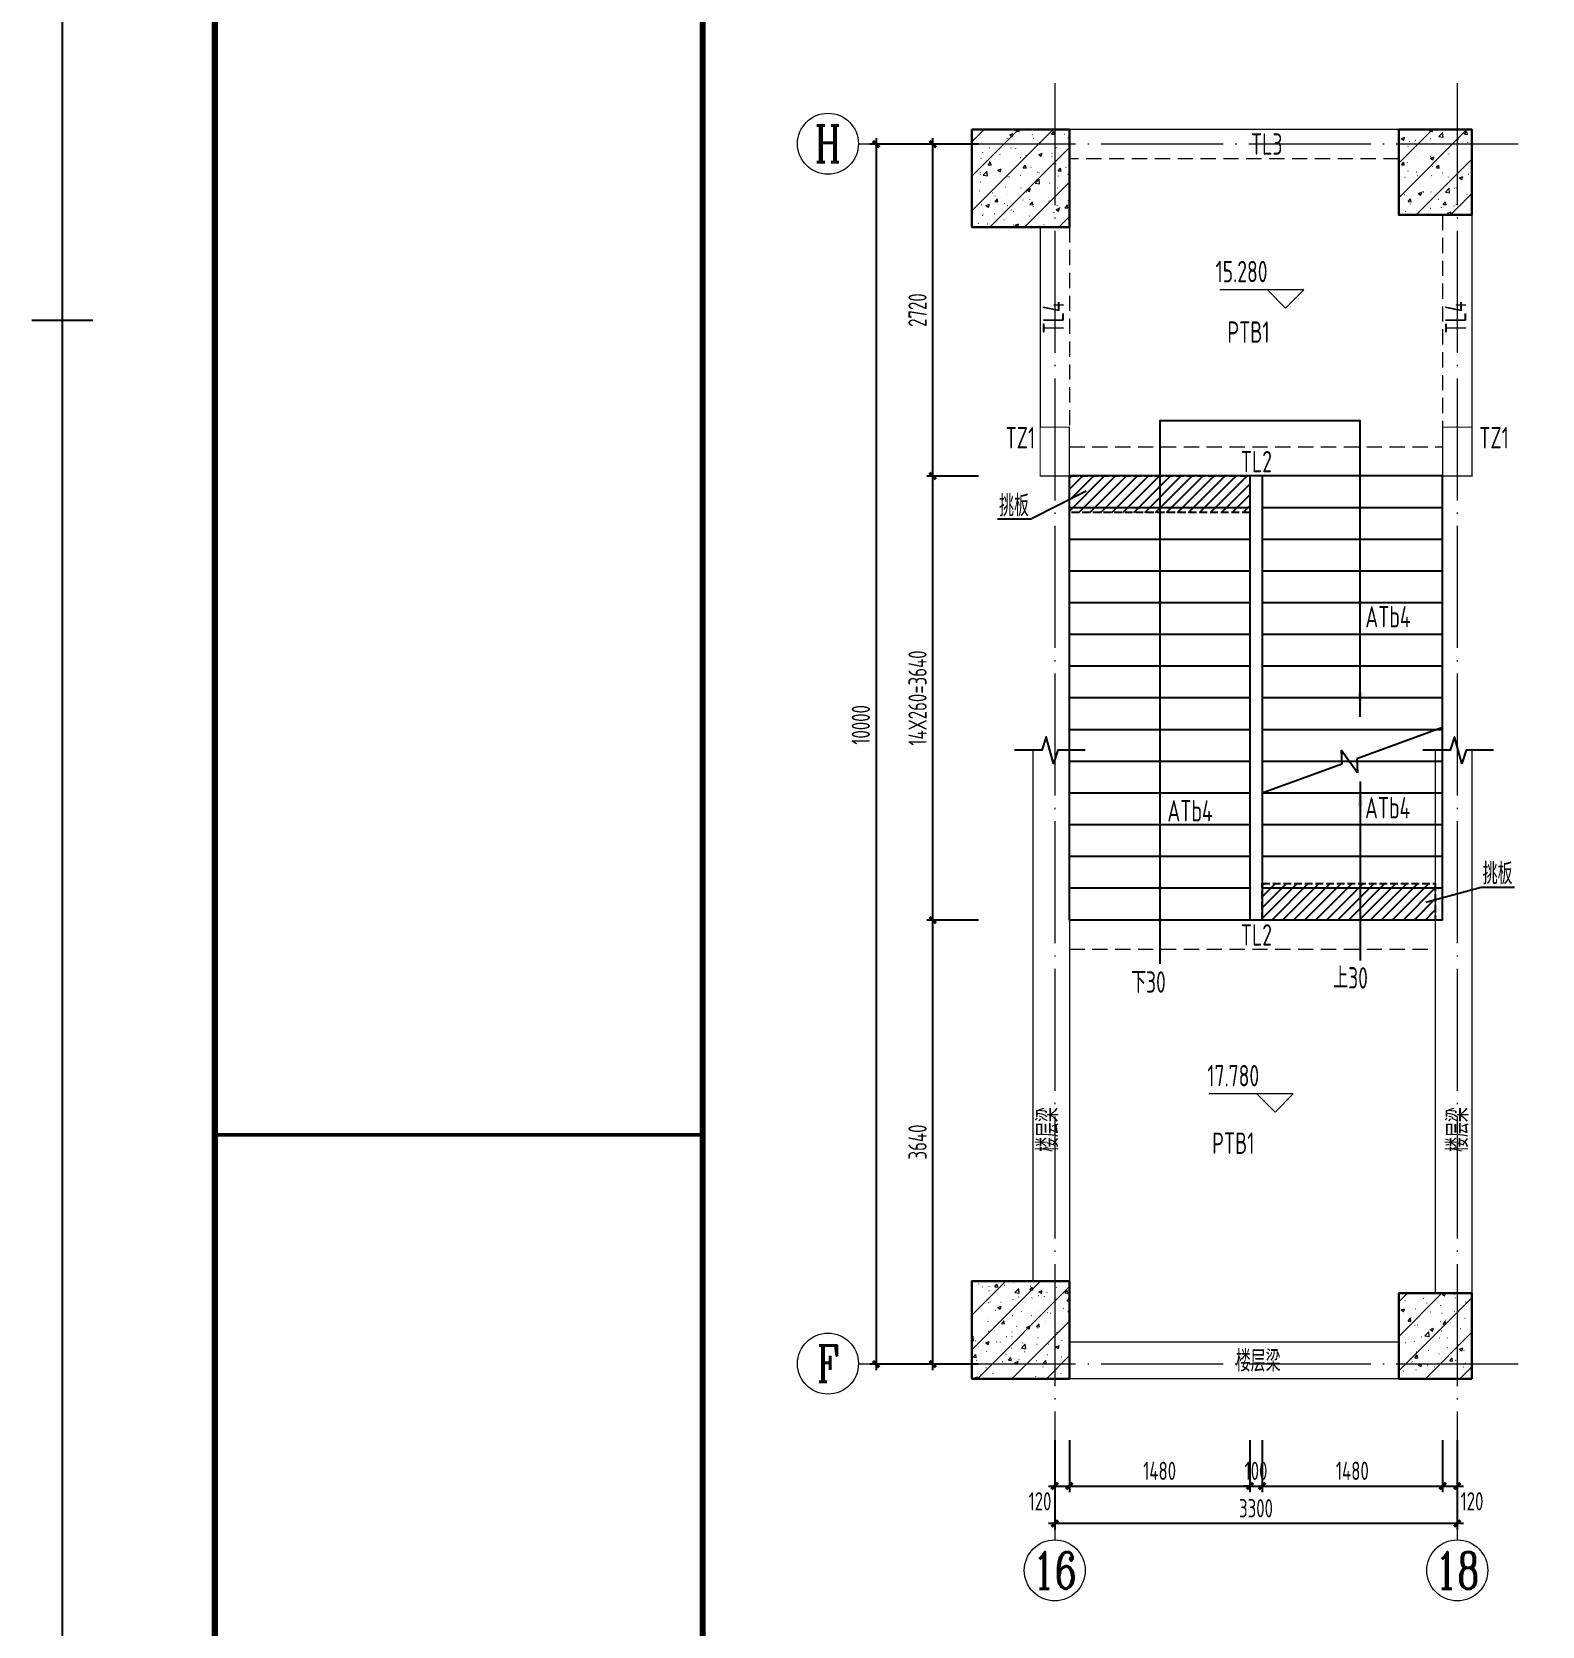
# Model space of a CAD drawing. Extents: x 56246 to 893198, y -950445 to -423535.
# Drawn here: x 486963 to 499346, y -491883 to -478814 of the extents above; entities that cross this region are included whole.
import ezdxf
from ezdxf.enums import TextEntityAlignment as Align

# ---------------------------------------------------------------- set-up
doc = ezdxf.new("R2010")
doc.units = 0
doc.header["$LTSCALE"] = 500
for name, pattern in [('CONTINOUS', [0]), ('DASH', [0.35, 0.25, -0.1]), ('DOTE', [2.42, 2, -0.2, 0.02, -0.2]), ('HIDDEN', [0.375, 0.25, -0.125])]:
    doc.linetypes.add(name, pattern=pattern)
for name, color, linetype, lineweight in [('0S-板-上层柱线', 6, 'Continuous', 18), ('0S-柱-线', 50, 'Continuous', 30), ('0S-梁-不可见', 4, 'HIDDEN', 18), ('0S-梁-线', 5, 'Continuous', 18), ('0S-楼梯-文字', 4, 'Continuous', 20), ('0S-轴线', 1, 'DOTE', 13), ('0S-轴线尺寸', 6, 'CONTINOUS', 18), ('0S-轴线编号', 6, 'CONTINOUS', 18), ('上层柱线', 6, 'Continuous', 18)]:
    doc.layers.add(name, color=color, linetype=linetype, lineweight=lineweight)
for name, color, linetype in [('PUB_DIM', 3, 'Continuous'), ('STAIR', 4, 'Continuous'), ('T-TK', 157, 'Continuous'), ('TEXT_LT', 90, 'Continuous'), ('THIN', 7, 'Continuous'), ('照明平面标注层', 111, 'Continuous')]:
    doc.layers.add(name, color=color, linetype=linetype)
doc.styles.add('TSSD_Axis', font='complex.shx', dxfattribs={"width": 0.7, "bigfont": 'hztxt.shx'})
doc.styles.add('TSSD_DIMENSION', font='tssdeng.shx', dxfattribs={"width": 0.7, "bigfont": 'Hztxt.shx'})
doc.styles.add('TSSD_Rein', font='Tssdeng.shx', dxfattribs={"width": 0.7, "bigfont": 'hztxt.shx'})
doc.dimstyles.new('TSSD_50_50', dxfattribs={"dimtxt": 150, "dimasz": 50, "dimexe": 50, "dimexo": 125, "dimgap": 50, "dimtad": 1, "dimdec": 0, "dimzin": 0, "dimdsep": 46, "dimtxsty": 'TSSD_DIMENSION', "dimblk": 'ARCHTICK', "dimblk1": 'ARCHTICK', "dimblk2": 'ARCHTICK', "dimcen": 0, "dimdle": 50, "dimclrt": 7, "dimadec": 0, "dimazin": 0, "dimtfac": 1, "dimtdec": 0, "dimtix": 1, "dimtmove": 2, "dimatfit": 3, "dimfxl": 1, "dimtolj": 1, "dimtzin": 0, "dimarcsym": 0})
pattern_1 = [(45, (50909.36, 38189.64), (-141.421356, 141.421356), []), (50, (50909.36, 38189.64), (286.90407, -25.10085), [30, -330]), (355, (50909.36, 38189.64), (-55.50053, 300.87685), [24, -264]), (100.4514, (50933.26, 38187.55), (231.40375, 275.77582), [25.49608, -280.45684]), (46.1842, (50909.36, 38269.64), (426.89642, -66.2076), [45, -495]), (96.6356, (50944.93, 38264.12), (373.86508, 389.64715), [38.24412, -420.6852]), (351.1842, (50909.36, 38269.64), (373.86478, 389.64744), [36, -396]), (21, (50949.36, 38249.64), (238.76282, -161.04756), [30, -330]), (326, (50949.36, 38249.64), (97.32613, 290.06002), [24, -264]), (71.4514, (50969.25, 38236.22), (336.08905, 129.0122), [25.49608, -280.45684]), (37.5, (50909.36, 38189.64), (4.863942, 133.157542), [2, -260.8, 2, -268, 2, -265]), (7.5, (50909.36, 38189.64), (105.227815, 157.764685), [2, -152.8, 2, -254.8, 2, -101]), (327.5, (50820.16, 38189.64), (213.528974, -9.021949), [2, -100, 2, -312, 2, -414]), (317.5, (50780.16, 38189.64), (233.27447, 40.041993), [2, -130, 2, -207.2, 2, -294])]

# ---------------------------------------------------------------- blocks, each defined once
blk = doc.blocks.new('A0-DWF')
at = {"layer": 'T-TK'}
for p, q in [((0, -84100), (0, 0)), ((118900, -84100), (118900, 0)), ((500, -42050), (0, -42050)), ((118900, -42050), (118400, -42050))]:
    blk.add_line(p, q, dxfattribs=at)
for points, const_width in [([(2500, -83100), (117900, -83100), (117900, -1000), (2500, -1000)], 100), ([(10500, -83100), (2500, -83100), (2500, -21700), (10500, -21700)], 100), ([(2500, -83100), (10500, -83100), (10500, -55400), (2500, -55400)], 60)]:
    blk.add_lwpolyline(points, close=True, dxfattribs=dict(at, const_width=const_width))
blk = doc.blocks.new('_ArchTick')
at = {"color": 0, "linetype": 'ByBlock', "const_width": 0.5}
blk.add_lwpolyline([(-0.53, -0.53), (0.53, 0.53)], dxfattribs=at)
blk = doc.blocks.new('*D881')
at = {"layer": '0S-轴线尺寸', "color": 0, "lineweight": -2, "transparency": 16777216}
for p, q in [((495350, -490360), (495350, -491092)), ((498650, -490360), (498650, -491092)), ((498700, -491042), (495300, -491042))]:
    blk.add_line(p, q, dxfattribs=at)
at = {"layer": 'Defpoints', "color": 0, "transparency": 16777216}
for p in [(495350, -490235), (498650, -490235), (495350, -491042)]:
    blk.add_point(p, dxfattribs=at)
at = {"layer": '0S-轴线尺寸', "color": 0, "lineweight": -2, "transparency": 16777216, "xscale": 50, "yscale": 50, "zscale": 50, "rotation": 180}
blk.add_blockref('_ArchTick', (495350, -491042), dxfattribs=at)
at = {"layer": '0S-轴线尺寸', "color": 0, "lineweight": -2, "transparency": 16777216, "xscale": 50, "yscale": 50, "zscale": 50}
blk.add_blockref('_ArchTick', (498650, -491042), dxfattribs=at)
at = {"layer": '0S-轴线尺寸', "color": 7, "transparency": 16777216, "insert": (497000, -490917), "char_height": 150, "attachment_point": 5, "style": 'TSSD_DIMENSION'}
blk.add_mtext('\\A1;3300', dxfattribs=at)
blk = doc.blocks.new('*D882')
at = {"layer": '0S-轴线尺寸', "color": 0, "lineweight": -2, "transparency": 16777216}
for p, q in [((494725, -479735), (493835, -479735)), ((493885, -479685), (493885, -489785)), ((494725, -489735), (493835, -489735))]:
    blk.add_line(p, q, dxfattribs=at)
at = {"layer": 'Defpoints', "color": 0, "transparency": 16777216}
for p in [(494850, -479735), (493885, -489735), (494850, -489735)]:
    blk.add_point(p, dxfattribs=at)
at = {"layer": '0S-轴线尺寸', "color": 0, "lineweight": -2, "transparency": 16777216, "xscale": 50, "yscale": 50, "zscale": 50}
for p, rotation in [((493885, -479735), 90), ((493885, -489735), 270)]:
    blk.add_blockref('_ArchTick', p, dxfattribs=dict(at, rotation=rotation))
at = {"layer": '0S-轴线尺寸', "color": 7, "transparency": 16777216, "insert": (493760, -484495), "char_height": 150, "attachment_point": 5, "rotation": 90, "style": 'TSSD_DIMENSION'}
blk.add_mtext('\\A1;10000', dxfattribs=at)
blk = doc.blocks.new('*D883')
at = {"layer": '0S-轴线尺寸', "color": 0, "lineweight": -2, "transparency": 16777216}
for p, q in [((497050, -490360), (497050, -490785)), ((498530, -490360), (498530, -490785)), ((497000, -490735), (498580, -490735))]:
    blk.add_line(p, q, dxfattribs=at)
at = {"layer": 'Defpoints', "color": 0, "transparency": 16777216}
for p in [(497050, -490235), (498530, -490235), (498530, -490735)]:
    blk.add_point(p, dxfattribs=at)
at = {"layer": '0S-轴线尺寸', "color": 0, "lineweight": -2, "transparency": 16777216, "xscale": 50, "yscale": 50, "zscale": 50, "rotation": 180}
blk.add_blockref('_ArchTick', (497050, -490735), dxfattribs=at)
at = {"layer": '0S-轴线尺寸', "color": 0, "lineweight": -2, "transparency": 16777216, "xscale": 50, "yscale": 50, "zscale": 50}
blk.add_blockref('_ArchTick', (498530, -490735), dxfattribs=at)
at = {"layer": '0S-轴线尺寸', "color": 7, "transparency": 16777216, "insert": (497790, -490610), "char_height": 150, "attachment_point": 5, "style": 'TSSD_DIMENSION'}
blk.add_mtext('\\A1;1480', dxfattribs=at)
blk = doc.blocks.new('*D884')
at = {"layer": '0S-轴线尺寸', "color": 0, "lineweight": -2, "transparency": 16777216}
for p, q in [((498530, -490360), (498530, -490785)), ((498650, -490360), (498650, -490785)), ((498480, -490735), (498700, -490735))]:
    blk.add_line(p, q, dxfattribs=at)
at = {"layer": 'Defpoints', "color": 0, "transparency": 16777216}
for p in [(498530, -490235), (498650, -490235), (498650, -490735)]:
    blk.add_point(p, dxfattribs=at)
at = {"layer": '0S-轴线尺寸', "color": 0, "lineweight": -2, "transparency": 16777216, "xscale": 50, "yscale": 50, "zscale": 50, "rotation": 180}
blk.add_blockref('_ArchTick', (498530, -490735), dxfattribs=at)
at = {"layer": '0S-轴线尺寸', "color": 0, "lineweight": -2, "transparency": 16777216, "xscale": 50, "yscale": 50, "zscale": 50}
blk.add_blockref('_ArchTick', (498650, -490735), dxfattribs=at)
at = {"layer": '0S-轴线尺寸', "color": 7, "transparency": 16777216, "insert": (498771, -490860), "char_height": 150, "attachment_point": 5, "style": 'TSSD_DIMENSION'}
blk.add_mtext('\\A1;120', dxfattribs=at)
blk = doc.blocks.new('_ARROW')
blk.add_solid([(0, 0), (-1, 0.1), (-1, -0.1)])
blk = doc.blocks.new('*D885')
at = {"layer": '0S-轴线尺寸', "color": 0, "lineweight": -2, "transparency": 16777216}
for p, q in [((494725, -486095), (494300, -486095)), ((494350, -489785), (494350, -486045)), ((494725, -489735), (494300, -489735))]:
    blk.add_line(p, q, dxfattribs=at)
at = {"layer": 'Defpoints', "color": 0, "transparency": 16777216}
for p in [(494350, -486095), (494850, -486095), (494850, -489735)]:
    blk.add_point(p, dxfattribs=at)
at = {"layer": '0S-轴线尺寸', "color": 0, "lineweight": -2, "transparency": 16777216, "xscale": 50, "yscale": 50, "zscale": 50}
for p, rotation in [((494350, -486095), 90), ((494350, -489735), 270)]:
    blk.add_blockref('_ArchTick', p, dxfattribs=dict(at, rotation=rotation))
at = {"layer": '0S-轴线尺寸', "color": 7, "transparency": 16777216, "insert": (494225, -487915), "char_height": 150, "attachment_point": 5, "rotation": 90, "style": 'TSSD_DIMENSION'}
blk.add_mtext('\\A1;3640', dxfattribs=at)
blk = doc.blocks.new('*D886')
at = {"layer": '0S-轴线尺寸', "color": 0, "lineweight": -2, "transparency": 16777216}
for p, q in [((496950, -490360), (496950, -490785)), ((497050, -490360), (497050, -490785)), ((496950, -490735), (496900, -490735)), ((496950, -490735), (497050, -490735)), ((497050, -490735), (497100, -490735))]:
    blk.add_line(p, q, dxfattribs=at)
at = {"layer": 'Defpoints', "color": 0, "transparency": 16777216}
for p in [(496950, -490235), (497050, -490235), (497050, -490735)]:
    blk.add_point(p, dxfattribs=at)
at = {"layer": '0S-轴线尺寸', "color": 0, "lineweight": -2, "transparency": 16777216, "xscale": 50, "yscale": 50, "zscale": 50}
blk.add_blockref('_ArchTick', (496950, -490735), dxfattribs=at)
at = {"layer": '0S-轴线尺寸', "color": 0, "lineweight": -2, "transparency": 16777216, "xscale": 50, "yscale": 50, "zscale": 50, "rotation": 180}
blk.add_blockref('_ArchTick', (497050, -490735), dxfattribs=at)
at = {"layer": '0S-轴线尺寸', "color": 7, "transparency": 16777216, "insert": (497000, -490610), "char_height": 150, "attachment_point": 5, "style": 'TSSD_DIMENSION'}
blk.add_mtext('\\A1;100', dxfattribs=at)
blk = doc.blocks.new('*D887')
at = {"layer": '0S-轴线尺寸', "color": 0, "lineweight": -2, "transparency": 16777216}
for p, q in [((495470, -490360), (495470, -490785)), ((496950, -490360), (496950, -490785)), ((495420, -490735), (497000, -490735))]:
    blk.add_line(p, q, dxfattribs=at)
at = {"layer": 'Defpoints', "color": 0, "transparency": 16777216}
for p in [(495470, -490235), (496950, -490235), (496950, -490735)]:
    blk.add_point(p, dxfattribs=at)
at = {"layer": '0S-轴线尺寸', "color": 0, "lineweight": -2, "transparency": 16777216, "xscale": 50, "yscale": 50, "zscale": 50, "rotation": 180}
blk.add_blockref('_ArchTick', (495470, -490735), dxfattribs=at)
at = {"layer": '0S-轴线尺寸', "color": 0, "lineweight": -2, "transparency": 16777216, "xscale": 50, "yscale": 50, "zscale": 50}
blk.add_blockref('_ArchTick', (496950, -490735), dxfattribs=at)
at = {"layer": '0S-轴线尺寸', "color": 7, "transparency": 16777216, "insert": (496210, -490610), "char_height": 150, "attachment_point": 5, "style": 'TSSD_DIMENSION'}
blk.add_mtext('\\A1;1480', dxfattribs=at)
blk = doc.blocks.new('*D888')
at = {"layer": '0S-轴线尺寸', "color": 0, "lineweight": -2, "transparency": 16777216}
for p, q in [((495350, -490360), (495350, -490785)), ((495470, -490360), (495470, -490785)), ((495300, -490735), (495520, -490735))]:
    blk.add_line(p, q, dxfattribs=at)
at = {"layer": 'Defpoints', "color": 0, "transparency": 16777216}
for p in [(495350, -490235), (495470, -490235), (495470, -490735)]:
    blk.add_point(p, dxfattribs=at)
at = {"layer": '0S-轴线尺寸', "color": 0, "lineweight": -2, "transparency": 16777216, "xscale": 50, "yscale": 50, "zscale": 50, "rotation": 180}
blk.add_blockref('_ArchTick', (495350, -490735), dxfattribs=at)
at = {"layer": '0S-轴线尺寸', "color": 0, "lineweight": -2, "transparency": 16777216, "xscale": 50, "yscale": 50, "zscale": 50}
blk.add_blockref('_ArchTick', (495470, -490735), dxfattribs=at)
at = {"layer": '0S-轴线尺寸', "color": 7, "transparency": 16777216, "insert": (495229, -490860), "char_height": 150, "attachment_point": 5, "style": 'TSSD_DIMENSION'}
blk.add_mtext('\\A1;120', dxfattribs=at)
blk = doc.blocks.new('*D889')
at = {"layer": '0S-轴线尺寸', "color": 0, "lineweight": -2, "transparency": 16777216}
for p, q in [((494725, -479735), (494300, -479735)), ((494350, -482505), (494350, -479685)), ((494725, -482455), (494300, -482455))]:
    blk.add_line(p, q, dxfattribs=at)
at = {"layer": 'Defpoints', "color": 0, "transparency": 16777216}
for p in [(494350, -479735), (494850, -479735), (494850, -482455)]:
    blk.add_point(p, dxfattribs=at)
at = {"layer": '0S-轴线尺寸', "color": 0, "lineweight": -2, "transparency": 16777216, "xscale": 50, "yscale": 50, "zscale": 50}
for p, rotation in [((494350, -479735), 90), ((494350, -482455), 270)]:
    blk.add_blockref('_ArchTick', p, dxfattribs=dict(at, rotation=rotation))
at = {"layer": '0S-轴线尺寸', "color": 7, "transparency": 16777216, "insert": (494225, -481095), "char_height": 150, "attachment_point": 5, "rotation": 90, "style": 'TSSD_DIMENSION'}
blk.add_mtext('\\A1;2720', dxfattribs=at)
blk = doc.blocks.new('*D890')
at = {"layer": '0S-轴线尺寸', "color": 0, "lineweight": -2, "transparency": 16777216}
for p, q in [((494725, -482455), (494300, -482455)), ((494350, -486145), (494350, -482405)), ((494725, -486095), (494300, -486095))]:
    blk.add_line(p, q, dxfattribs=at)
at = {"layer": 'Defpoints', "color": 0, "transparency": 16777216}
for p in [(494350, -482455), (494850, -482455), (494850, -486095)]:
    blk.add_point(p, dxfattribs=at)
at = {"layer": '0S-轴线尺寸', "color": 0, "lineweight": -2, "transparency": 16777216, "xscale": 50, "yscale": 50, "zscale": 50}
for p, rotation in [((494350, -482455), 90), ((494350, -486095), 270)]:
    blk.add_blockref('_ArchTick', p, dxfattribs=dict(at, rotation=rotation))
at = {"layer": '0S-轴线尺寸', "color": 7, "transparency": 16777216, "insert": (494225, -484275), "char_height": 150, "attachment_point": 5, "rotation": 90, "style": 'TSSD_DIMENSION'}
blk.add_mtext('\\A1;14X260=3640', dxfattribs=at)
blk = doc.blocks.new('ts_axno')
at = {"color": 0, "linetype": 'ByBlock', "lineweight": -2}
blk.add_circle((0, 0), 0.5, dxfattribs=at)
at = {"color": 0, "linetype": 'ByBlock', "lineweight": -2, "style": 'TSSD_Axis', "width": 0.7}
blk.add_attdef('A', text='', height=0.6, dxfattribs=at).set_placement((0, 0), align=Align.MIDDLE_CENTER)

msp = doc.modelspace()

# ---------------------------------------------------------------- hatches: boundary and pattern name
h = msp.add_hatch()
h.set_pattern_fill('ANSI31', color=256, scale=20)
h.set_pattern_definition([(45, (175677.13, -12363.795), (-44.9012806, 44.9012806), [])])
h.paths.add_polyline_path([(496950.2612, -482754.8128), (495470.2612, -482754.8128), (495470.2612, -482454.8128), (496950.2612, -482454.8128)])
h = msp.add_hatch()
h.set_pattern_fill('ANSI31', color=256, scale=20)
h.set_pattern_definition([(45, (177257.13, -15703.795), (-44.9012806, 44.9012806), [])])
h.paths.add_polyline_path([(498470.2612, -486094.8128), (497050.2612, -486094.8128), (497050.2612, -485794.8128), (498470.2612, -485794.8128)])
at = {"layer": '上层柱线'}
h = msp.add_hatch(dxfattribs=at)
h.set_pattern_fill('钢筋混凝土', color=256, scale=40, pattern_type=2)
h.set_pattern_definition(pattern_1)
h.paths.add_polyline_path([(495470.2612, -480414.8128), (495470.2612, -479614.8128), (494670.2612, -479614.8128), (494670.2612, -480414.8128)])
h = msp.add_hatch(dxfattribs=at)
h.set_pattern_fill('钢筋混凝土', color=256, scale=40, pattern_type=2)
h.set_pattern_definition(pattern_1)
h.paths.add_polyline_path([(498770.2612, -480314.8128), (498770.2612, -479614.8128), (498170.2612, -479614.8128), (498170.2612, -480314.8128)])
h = msp.add_hatch(dxfattribs=at)
h.set_pattern_fill('钢筋混凝土', color=256, scale=40, pattern_type=2)
h.set_pattern_definition([(45, (50909.36, 38469.64), (-141.421356, 141.421356), []), (50, (50909.36, 38469.64), (286.90407, -25.10085), [30, -330]), (355, (50909.36, 38469.64), (-55.50053, 300.87685), [24, -264]), (100.4514, (50933.26, 38467.55), (231.40375, 275.77582), [25.49608, -280.45684]), (46.1842, (50909.36, 38549.64), (426.89642, -66.2076), [45, -495]), (96.6356, (50944.93, 38544.12), (373.86508, 389.64715), [38.24412, -420.6852]), (351.1842, (50909.36, 38549.64), (373.86478, 389.64744), [36, -396]), (21, (50949.36, 38529.64), (238.76282, -161.04756), [30, -330]), (326, (50949.36, 38529.64), (97.32613, 290.06002), [24, -264]), (71.4514, (50969.25, 38516.22), (336.08905, 129.0122), [25.49608, -280.45684]), (37.5, (50909.36, 38469.64), (4.863942, 133.157542), [2, -260.8, 2, -268, 2, -265]), (7.5, (50909.36, 38469.64), (105.227815, 157.764685), [2, -152.8, 2, -254.8, 2, -101]), (327.5, (50820.16, 38469.64), (213.528974, -9.021949), [2, -100, 2, -312, 2, -414]), (317.5, (50780.16, 38469.64), (233.27447, 40.041993), [2, -130, 2, -207.2, 2, -294])])
h.paths.add_polyline_path([(495470.2612, -489854.8148), (495470.2612, -489054.8148), (494670.2612, -489054.8148), (494670.2612, -489854.8148)])
h = msp.add_hatch(dxfattribs=at)
h.set_pattern_fill('钢筋混凝土', color=256, scale=40, pattern_type=2)
h.set_pattern_definition(pattern_1)
h.paths.add_polyline_path([(498770.2612, -489854.8148), (498770.2612, -489154.8148), (498170.2612, -489154.8148), (498170.2612, -489854.8148)])

# ---------------------------------------------------------------- linework, layer by layer
at = {"linetype": 'DASH', "ltscale": 0.5}
for points in [[(496950.2612, -482754.8128), (495470.2612, -482754.8128), (495470.2612, -482454.8128), (496950.2612, -482454.8128)], [(498470.2612, -486094.8128), (497050.2612, -486094.8128), (497050.2612, -485794.8128), (498470.2612, -485794.8128)]]:
    msp.add_lwpolyline(points, close=True, dxfattribs=at)
at = {"layer": '0S-板-上层柱线', "const_width": 10}
for points in [[(495230.2612, -482054.8128), (495470.2612, -482054.8128), (495470.2612, -482454.8128), (495230.2612, -482454.8128)], [(498530.2612, -482054.8128), (498770.2612, -482054.8128), (498770.2612, -482454.8128), (498530.2612, -482454.8128)]]:
    msp.add_lwpolyline(points, close=True, dxfattribs=at)
at = {"layer": '0S-柱-线'}
for points in [[(495470.2612, -480414.8128), (495470.2612, -479614.8128), (494670.2612, -479614.8128), (494670.2612, -480414.8128)], [(498770.2612, -480314.8128), (498770.2612, -479614.8128), (498170.2612, -479614.8128), (498170.2612, -480314.8128)], [(495470.2612, -489854.8148), (495470.2612, -489054.8148), (494670.2612, -489054.8148), (494670.2612, -489854.8148)], [(498770.2612, -489854.8148), (498770.2612, -489154.8148), (498170.2612, -489154.8148), (498170.2612, -489854.8148)]]:
    msp.add_lwpolyline(points, close=True, dxfattribs=at)
at = {"layer": '0S-梁-不可见'}
for p, q in [((498170.2612, -479854.8128), (495470.2612, -479854.8128)), ((498530.2612, -480314.8128), (498530.2612, -482054.8128)), ((495470.2612, -480414.8128), (495470.2612, -482054.8128)), ((495470.2612, -482214.8128), (498530.2612, -482214.8128)), ((495470.2612, -486334.8128), (498470.2612, -486334.8128))]:
    msp.add_line(p, q, dxfattribs=at)
at = {"layer": '0S-梁-线'}
for p, q in [((498170.2612, -479614.8128), (495470.2612, -479614.8128)), ((498770.2612, -480314.8128), (498770.2612, -482054.8128)), ((495230.2612, -480414.8128), (495230.2612, -482054.8128)), ((495470.2612, -482454.8128), (498530.2612, -482454.8128)), ((495170.2612, -484702.6685), (495170.2612, -489054.8148)), ((495470.2612, -484702.6685), (495470.2612, -489054.8148)), ((498470.2612, -484702.6685), (498470.2612, -489154.8148)), ((498770.2612, -484702.6685), (498770.2612, -489154.8148)), ((495470.2612, -486094.8128), (498470.2612, -486094.8128)), ((498170.2612, -489554.8128), (495470.2612, -489554.8128)), ((498170.2612, -489854.8128), (495470.2612, -489854.8128))]:
    msp.add_line(p, q, dxfattribs=at)
at = {"layer": '0S-楼梯-文字'}
for p, q in [((497243.163, -480928.8921), (496703.163, -480928.8921)), ((497093.163, -480928.8921), (497243.163, -481078.8921)), ((497393.163, -480928.8921), (497093.163, -480928.8921)), ((497243.163, -481078.8921), (497393.163, -480928.8921)), ((497156.0267, -487520.5576), (496616.0267, -487520.5576)), ((497006.0267, -487520.5576), (497156.0267, -487670.5576)), ((497306.0267, -487520.5576), (497006.0267, -487520.5576)), ((497156.0267, -487670.5576), (497306.0267, -487520.5576))]:
    msp.add_line(p, q, dxfattribs=at)
at = {"layer": '0S-轴线'}
for p, q in [((495350.2612, -479234.8128), (495350.2612, -490234.8128)), ((498650.2612, -479234.8128), (498650.2612, -490234.8128)), ((499150.2612, -479734.8128), (494850.2612, -479734.8128)), ((499150.2612, -489734.8128), (494850.2612, -489734.8128))]:
    msp.add_line(p, q, dxfattribs=at)
at = {"layer": '0S-轴线尺寸'}
for p, q in [((495350.2612, -490234.8128), (495350.2612, -491176.3969)), ((498650.2612, -490234.8128), (498650.2612, -491176.3969))]:
    msp.add_line(p, q, dxfattribs=at)
at = {"layer": '0S-轴线编号'}
for p, q in [((494850.2612, -479734.8128), (493740.5953, -479734.8128)), ((494850.2612, -489734.8128), (493740.5953, -489734.8128))]:
    msp.add_line(p, q, dxfattribs=at)
at = {"layer": 'PUB_DIM'}
for points in [[(497854.8053, -484430.1946), (497854.8053, -482002.9731), (496210.2612, -482002.9731), (496210.2612, -486453.1298)], [(497854.8053, -484959.4265), (497854.8053, -486425.5784)]]:
    msp.add_lwpolyline(points, dxfattribs=at)
at = {"layer": 'STAIR'}
for p, q in [((496950.2612, -482454.8128), (495470.2612, -482454.8128)), ((495470.2612, -486094.8128), (495470.2612, -482454.8128)), ((497050.2612, -482454.8128), (496950.2612, -482454.8128)), ((496950.2612, -482454.8128), (496950.2612, -486094.8128)), ((497050.2612, -482454.8128), (497050.2612, -486094.8128)), ((498530.2612, -482454.8128), (497050.2612, -482454.8128)), ((498530.2612, -486094.8128), (498530.2612, -482454.8128)), ((496950.2612, -482714.8128), (495470.2612, -482714.8128)), ((498530.2612, -482714.8128), (497050.2612, -482714.8128)), ((496950.2612, -482974.8128), (495470.2612, -482974.8128)), ((498530.2612, -482974.8128), (497050.2612, -482974.8128)), ((496950.2612, -483234.8128), (495470.2612, -483234.8128)), ((498530.2612, -483234.8128), (497050.2612, -483234.8128)), ((496950.2612, -483494.8128), (495470.2612, -483494.8128)), ((498530.2612, -483494.8128), (497050.2612, -483494.8128)), ((496950.2612, -483754.8128), (495470.2612, -483754.8128)), ((498530.2612, -483754.8128), (497050.2612, -483754.8128)), ((496950.2612, -484014.8128), (495470.2612, -484014.8128)), ((498530.2612, -484014.8128), (497050.2612, -484014.8128)), ((496950.2612, -484274.8128), (495470.2612, -484274.8128)), ((498530.2612, -484274.8128), (497050.2612, -484274.8128)), ((496950.2612, -484534.8128), (495470.2612, -484534.8128)), ((498530.2612, -484534.8128), (497050.2612, -484534.8128)), ((498530.2612, -484516.631), (497826.3478, -484772.5995)), ((497831.0468, -484887.9378), (497699.4757, -484701.6878)), ((497699.4757, -484701.6878), (497704.1746, -484817.0261)), ((496950.2612, -484794.8128), (495470.2612, -484794.8128)), ((498530.2612, -484794.8128), (497050.2612, -484794.8128)), ((497704.1746, -484817.0261), (497050.2612, -485054.8128)), ((497826.3478, -484772.5995), (497831.0468, -484887.9378)), ((496950.2612, -485054.8128), (495470.2612, -485054.8128)), ((498530.2612, -485054.8128), (497050.2612, -485054.8128)), ((496950.2612, -485314.8128), (495470.2612, -485314.8128)), ((498530.2612, -485314.8128), (497050.2612, -485314.8128)), ((496950.2612, -485574.8128), (495470.2612, -485574.8128)), ((498530.2612, -485574.8128), (497050.2612, -485574.8128)), ((496950.2612, -485834.8128), (495470.2612, -485834.8128)), ((498530.2612, -485834.8128), (497050.2612, -485834.8128)), ((496950.2612, -486094.8128), (495470.2612, -486094.8128)), ((497050.2612, -486094.8128), (496950.2612, -486094.8128)), ((498530.2612, -486094.8128), (497050.2612, -486094.8128))]:
    msp.add_line(p, q, dxfattribs=at)
at = {"layer": 'TEXT_LT'}
for points in [[(495608.1932, -482580.605), (495153.5289, -482809.7834), (494881.5756, -482809.7834)], [(498392.3293, -485949.5748), (498846.9935, -485825.7639), (499118.9468, -485825.7639)]]:
    msp.add_lwpolyline(points, dxfattribs=at)
at = {"layer": 'THIN'}
for points in [[(495598.9063, -484702.6685), (495373.9063, -484702.6685), (495338.9063, -484812.6685), (495278.9063, -484592.6685), (495243.9063, -484702.6685), (495018.9063, -484702.6685)], [(498946.8839, -484702.6685), (498721.8839, -484702.6685), (498686.8839, -484812.6685), (498626.8839, -484592.6685), (498591.8839, -484702.6685), (498366.8839, -484702.6685)]]:
    msp.add_lwpolyline(points, dxfattribs=at)
at = {"layer": '上层柱线'}
for points in [[(498770.2612, -480314.8128), (498770.2612, -479614.8128), (498170.2612, -479614.8128), (498170.2612, -480314.8128)], [(498770.2612, -489854.8148), (498770.2612, -489154.8148), (498170.2612, -489154.8148), (498170.2612, -489854.8148)]]:
    msp.add_lwpolyline(points, close=True, dxfattribs=at)

# ---------------------------------------------------------------- block references
at = {"layer": '0S-轴线编号'}
ref = msp.add_blockref('ts_axno', (493490.6187, -479731.3912), dxfattribs=dict(at, xscale=500, yscale=500, zscale=500))
ref.add_attrib('18', 'H', dxfattribs={"height": 300, "style": 'TSSD_Axis', "width": 0.7}).set_placement((493490.6187, -479731.3912), align=Align.MIDDLE_CENTER)
ref = msp.add_blockref('ts_axno', (493490.6187, -489731.3912), dxfattribs=dict(at, xscale=500, yscale=500, zscale=500))
ref.add_attrib('18', 'F', dxfattribs={"height": 300, "style": 'TSSD_Axis', "width": 0.7}).set_placement((493490.6187, -489731.3912), align=Align.MIDDLE_CENTER)
ref = msp.add_blockref('ts_axno', (495350.2612, -491426.3969), dxfattribs=dict(at, xscale=500, yscale=500, zscale=500))
ref.add_attrib('17', '16', dxfattribs={"height": 300, "style": 'TSSD_Axis', "width": 0.7}).set_placement((495350.2612, -491426.3969), align=Align.MIDDLE_CENTER)
ref = msp.add_blockref('ts_axno', (498650.2612, -491426.3969), dxfattribs=dict(at, xscale=500, yscale=500, zscale=500))
ref.add_attrib('18', '18', dxfattribs={"height": 300, "style": 'TSSD_Axis', "width": 0.7}).set_placement((498650.2612, -491426.3969), align=Align.MIDDLE_CENTER)
at = {"layer": 'PUB_DIM', "xscale": 200, "yscale": 200, "zscale": 200}
for p, rotation in [((497854.8053, -484430.1946), 270), ((497854.8053, -484959.4265), 90)]:
    msp.add_blockref('_ARROW', p, dxfattribs=dict(at, rotation=rotation))
at = {"layer": '照明平面标注层', "xscale": 0.5, "yscale": 0.5, "zscale": 0.5}
for p in [(427763.4361, -460154.8059), (487213.4361, -460154.8059)]:
    msp.add_blockref('A0-DWF', p, dxfattribs=at)

# ---------------------------------------------------------------- texts
at = {"layer": '0S-楼梯-文字', "style": 'TSSD_Rein', "width": 0.7}
for s, p in [('TL3', (496958.4198, -479820.748)), ('TZ1', (494946.5471, -482228.8906)), ('TZ1', (498829.9252, -482228.8906)), ('TL2', (496875.0827, -482424.4682)), ('TL2', (496875.0827, -486304.4682)), ('下30', (495975.6295, -486690.6941)), ('上30', (497632.7092, -486656.6152)), ('楼层梁', (496834.0165, -489797.213))]:
    msp.add_text(s, height=175, dxfattribs=at).set_placement(p)
for s, p in [('15.280', (496881.458, -480778.8921)), ('PTB1', (496937.9751, -481275.0458)), ('17.780', (496813.6062, -487370.5576)), ('PTB1', (496813.6062, -487923.8754))]:
    msp.add_text(s, height=175, dxfattribs=at).set_placement(p, align=Align.MIDDLE)
for s, p in [('TL4', (495426.018, -481287.8137)), ('TL4', (498724.1656, -481287.8137)), ('楼层梁', (495379.7197, -487996.425)), ('楼层梁', (498739.7197, -487996.425))]:
    msp.add_text(s, height=175, rotation=90, dxfattribs=at).set_placement(p)
at = {"layer": 'TEXT_LT', "style": 'TSSD_Rein', "width": 0.7}
for rotation, p in [(0.00000003, (494893.3249, -482785.9762, 33.9)), (359.99999997, (498858.3392, -485801.9567, 33.9))]:
    msp.add_text('挑板', height=175, rotation=rotation, dxfattribs=at).set_placement(p)
for p in [(497896.529, -483695.9405), (496273.63, -485287.1021), (497894.1056, -485262.1021)]:
    msp.add_text('ATb4', height=175, dxfattribs=at).set_placement(p)

# ---------------------------------------------------------------- dimensions: what is measured, and where the dimension line sits
at = {"layer": '0S-轴线尺寸'}
for base, p1, p2, angle, picture, middle, dimtype in [((493884.7798, -489734.8128), (494850.2612, -479734.8128), (494850.2612, -489734.8128), 270, '*D882', (493759.7798, -484494.8128), 160), ((495470.2612, -490734.8128), (495350.2612, -490234.8128), (495470.2612, -490234.8128), 0, '*D888', (495229.2997, -490859.8128), 161), ((498650.2612, -490734.8128), (498530.2612, -490234.8128), (498650.2612, -490234.8128), 0, '*D884', (498771.2228, -490859.8128), 161)]:
    dim = msp.add_linear_dim(base=base, p1=p1, p2=p2, angle=angle, dimstyle='TSSD_50_50', dxfattribs=at)
    dim.commit()
    dim.dimension.update_dxf_attribs({"geometry": picture, "text_midpoint": middle, "dimtype": dimtype})
for p1, p2, distance, picture, middle in [((494850.2612, -482454.8129), (494850.2612, -479734.8128), 500, '*D889', (494225.2612, -481094.8128)), ((494850.2612, -489734.8128), (494850.2612, -486094.8128), 500, '*D885', (494225.2612, -487914.8128)), ((495470.2612, -490234.8128), (496950.2612, -490234.8128), -500, '*D887', (496210.2612, -490609.8128)), ((496950.2612, -490234.8128), (497050.2612, -490234.8128), -500, '*D886', (497000.2612, -490609.8128)), ((497050.2612, -490234.8128), (498530.2612, -490234.8128), -500, '*D883', (497790.2612, -490609.8128))]:
    dim = msp.add_aligned_dim(p1=p1, p2=p2, distance=distance, dimstyle='TSSD_50_50', dxfattribs=at)
    dim.commit()
    dim.dimension.update_dxf_attribs({"geometry": picture, "text_midpoint": middle})
dim = msp.add_aligned_dim(p1=(494850.2612, -486094.8128), p2=(494850.2612, -482454.8129), distance=500, text='14X260=<>', dimstyle='TSSD_50_50', dxfattribs=at)
dim.commit()
dim.dimension.update_dxf_attribs({"geometry": '*D890', "text_midpoint": (494225.2612, -484274.8128)})
dim = msp.add_linear_dim(base=(495350.2612, -491042.1825), p1=(498650.2612, -490234.8128), p2=(495350.2612, -490234.8128), dimstyle='TSSD_50_50', dxfattribs=at)
dim.commit()
dim.dimension.update_dxf_attribs({"geometry": '*D881', "text_midpoint": (497000.2612, -490917.1825)})

doc.saveas('drawing.dxf')
